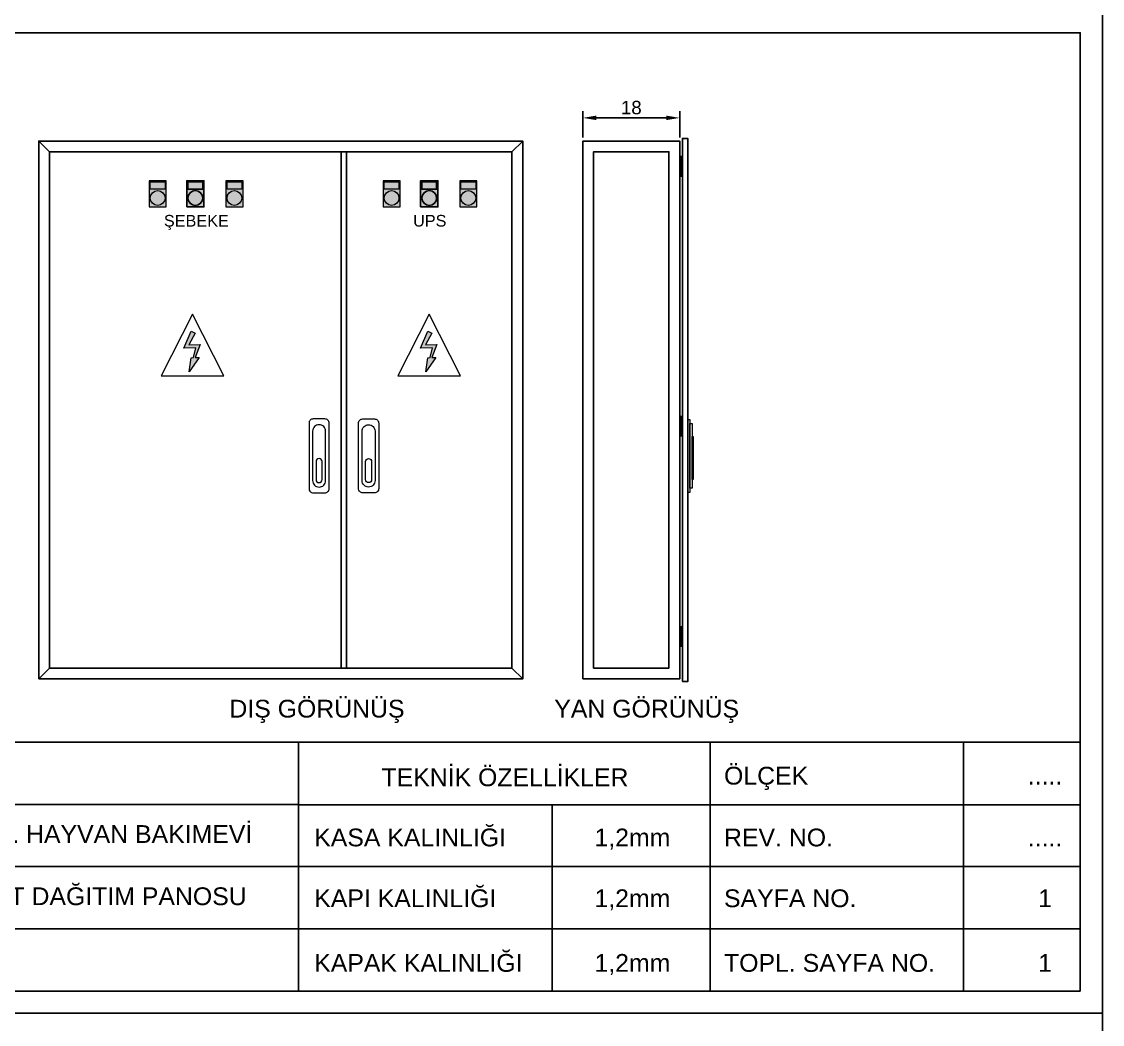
# Model space of a CAD drawing. Header units: millimetres. Extents: x 2046 to 14753, y 2361 to 29276.
# Drawn here: x 10252.7 to 10453.7, y 3952.9 to 4139.3 of the extents above; entities that cross this region are included whole.
import ezdxf
from ezdxf.enums import TextEntityAlignment as Align

# ---------------------------------------------------------------- set-up
doc = ezdxf.new("R2010")
doc.units = ezdxf.units.MM
doc.linetypes.add('ACAD_ISO02W100', pattern=[15, 12, -3])
for name, color, linetype in [('KASKAT', 7, 'Continuous'), ('Layer 1', 7, 'Continuous'), ('MYKOLON', 3, 'Continuous'), ('MYKUVVET', 1, 'Continuous')]:
    doc.layers.add(name, color=color, linetype=linetype)
doc.styles.add('MY5', font='arial.ttf')
doc.styles.get("Standard").update_dxf_attribs({"font": 'arial.ttf'})
doc.dimstyles.new('ISO-25', dxfattribs={"dimtxt": 2.5, "dimasz": 2.5, "dimexe": 1.25, "dimexo": 0.625, "dimtad": 1, "dimtxsty": 'Standard', "dimcen": 2.5, "dimadec": 0, "dimazin": 0, "dimtfac": 1, "dimtmove": 0, "dimatfit": 3, "dimfxl": 1, "dimarcsym": 0})

# ---------------------------------------------------------------- blocks, each defined once
blk = doc.blocks.new('Y1')
at = {"linetype": 'Continuous'}
h = blk.add_hatch(color=250, dxfattribs=at)
h.set_gradient(color1=(51, 51, 51), color2=(97, 97, 97), one_color=1, tint=0.38, name='HEMISPHERICAL')
h.paths.add_polyline_path([(17.5, 35), (-17.5, 35), (-17.5, -18), (17.5, -18)])
h.paths.add_polyline_path([(-15, 18), (-15, 33), (15, 33), (15, 18)], flags=16)
h = blk.add_hatch(color=7, dxfattribs=at)
h.set_gradient(color1=(255, 255, 255), color2=(232, 232, 232), rotation=90, one_color=1, tint=0.91, name='CYLINDER')
h.paths.add_polyline_path([(-15, 33), (15, 33), (15, 18), (-15, 18)])
h = blk.add_hatch(color=3)
h.set_gradient(color1=(0, 255, 0), one_color=1, tint=1, name='SPHERICAL')
h.paths.add_polyline_path([(15, 0, 1), (-15, 0, 1)])
at = {"color": 250, "linetype": 'Continuous'}
for points in [[(-17.5, -18), (17.5, -18), (17.5, 35), (-17.5, 35)], [(-15, 33), (15, 33), (15, 18), (-15, 18)]]:
    blk.add_lwpolyline(points, close=True, dxfattribs=at)
at = {"color": 4}
blk.add_circle((0, 0), 15, dxfattribs=at)
blk = doc.blocks.new('*D238')
at = {"layer": 'Defpoints', "color": 0, "transparency": 16777216}
for p in [(10375.07, 4121.42), (10357.07, 4117.11), (10375.07, 4117.11)]:
    blk.add_point(p, dxfattribs=at)
at = {"layer": 'MYKUVVET', "color": 0, "lineweight": -2, "transparency": 16777216}
for p, q in [((10357.07, 4117.74), (10357.07, 4122.67)), ((10375.07, 4117.74), (10375.07, 4122.67)), ((10359.57, 4121.42), (10372.57, 4121.42))]:
    blk.add_line(p, q, dxfattribs=at)
at = {"layer": 'MYKUVVET', "color": 0, "transparency": 16777216}
for points in [[(10359.57, 4121.84), (10359.57, 4121), (10357.07, 4121.42)], [(10372.57, 4121.84), (10372.57, 4121), (10375.07, 4121.42)]]:
    blk.add_solid(points, dxfattribs=at)
at = {"layer": 'MYKUVVET', "color": 0, "transparency": 16777216, "insert": (10366.07, 4123.32), "char_height": 2.5, "attachment_point": 5}
blk.add_mtext('18', dxfattribs=at)

msp = doc.modelspace()

# ---------------------------------------------------------------- hatches: boundary and pattern name
at = {"layer": 'KASKAT', "lineweight": 9}
h = msp.add_hatch(color=250, dxfattribs=at)
h.set_gradient(color1=(51, 51, 51), color2=(97, 97, 97), one_color=1, tint=0.38, name='HEMISPHERICAL')
h.paths.add_polyline_path([(10279.601, 4109.718), (10276.401, 4109.718), (10276.401, 4104.872), (10279.601, 4104.872)])
h.paths.add_polyline_path([(10276.629, 4108.164), (10276.629, 4109.535), (10279.372, 4109.535), (10279.372, 4108.164)], flags=16)
h = msp.add_hatch(color=7, dxfattribs=at)
h.set_gradient(color1=(255, 255, 255), color2=(232, 232, 232), rotation=90, one_color=1, tint=0.91, name='CYLINDER')
h.paths.add_polyline_path([(10276.629, 4109.506), (10279.372, 4109.506), (10279.372, 4108.134), (10276.629, 4108.134)])
h = msp.add_hatch(color=250, dxfattribs=at)
h.set_gradient(color1=(51, 51, 51), color2=(97, 97, 97), one_color=1, tint=0.38, name='HEMISPHERICAL')
h.paths.add_polyline_path([(10293.874, 4109.718), (10290.674, 4109.718), (10290.674, 4104.872), (10293.874, 4104.872)])
h.paths.add_polyline_path([(10290.902, 4108.164), (10290.902, 4109.535), (10293.645, 4109.535), (10293.645, 4108.164)], flags=16)
h = msp.add_hatch(color=7, dxfattribs=at)
h.set_gradient(color1=(255, 255, 255), color2=(232, 232, 232), rotation=90, one_color=1, tint=0.91, name='CYLINDER')
h.paths.add_polyline_path([(10290.902, 4109.506), (10293.645, 4109.506), (10293.645, 4108.134), (10290.902, 4108.134)])
h = msp.add_hatch(color=250, dxfattribs=at)
h.set_gradient(color1=(51, 51, 51), color2=(97, 97, 97), one_color=1, tint=0.38, name='HEMISPHERICAL')
h.paths.add_polyline_path([(10323.101, 4109.718), (10319.901, 4109.718), (10319.901, 4104.872), (10323.101, 4104.872)])
h.paths.add_polyline_path([(10320.129, 4108.164), (10320.129, 4109.535), (10322.872, 4109.535), (10322.872, 4108.164)], flags=16)
h = msp.add_hatch(color=7, dxfattribs=at)
h.set_gradient(color1=(255, 255, 255), color2=(232, 232, 232), rotation=90, one_color=1, tint=0.91, name='CYLINDER')
h.paths.add_polyline_path([(10320.129, 4109.506), (10322.872, 4109.506), (10322.872, 4108.134), (10320.129, 4108.134)])
h = msp.add_hatch(color=250, dxfattribs=at)
h.set_gradient(color1=(51, 51, 51), color2=(97, 97, 97), one_color=1, tint=0.38, name='HEMISPHERICAL')
h.paths.add_polyline_path([(10337.374, 4109.718), (10334.174, 4109.718), (10334.174, 4104.872), (10337.374, 4104.872)])
h.paths.add_polyline_path([(10334.402, 4108.164), (10334.402, 4109.535), (10337.145, 4109.535), (10337.145, 4108.164)], flags=16)
h = msp.add_hatch(color=7, dxfattribs=at)
h.set_gradient(color1=(255, 255, 255), color2=(232, 232, 232), rotation=90, one_color=1, tint=0.91, name='CYLINDER')
h.paths.add_polyline_path([(10334.402, 4109.506), (10337.145, 4109.506), (10337.145, 4108.134), (10334.402, 4108.134)])
h = msp.add_hatch(color=2, dxfattribs=at)
h.set_gradient(color1=(255, 234, 0), one_color=1, tint=1, name='SPHERICAL')
h.paths.add_polyline_path([(10279.372, 4106.518, 1), (10276.629, 4106.518, 1)])
h = msp.add_hatch(color=1, dxfattribs=at)
h.set_gradient(color1=(255, 0, 0), one_color=1, tint=1, name='SPHERICAL')
h.paths.add_polyline_path([(10293.645, 4106.518, 1), (10290.902, 4106.518, 1)])
h = msp.add_hatch(color=2, dxfattribs=at)
h.set_gradient(color1=(255, 234, 0), one_color=1, tint=1, name='SPHERICAL')
h.paths.add_polyline_path([(10322.872, 4106.518, 1), (10320.129, 4106.518, 1)])
h = msp.add_hatch(color=1, dxfattribs=at)
h.set_gradient(color1=(255, 0, 0), one_color=1, tint=1, name='SPHERICAL')
h.paths.add_polyline_path([(10337.145, 4106.518, 1), (10334.402, 4106.518, 1)])
at = {"layer": 'Layer 1', "linetype": 'ACAD_ISO02W100', "lineweight": 9, "ltscale": 200}
h = msp.add_hatch(color=0, dxfattribs=at)
h.dxf.hatch_style = 1
h.set_gradient(color1=(251, 214, 65), color2=(75, 65, 11), tint=1, name='INVCURVED')
h.paths.add_polyline_path([(10284.973, 4081.416), (10284.235, 4081.742), (10282.858, 4078.621), (10285.124, 4078.669), (10284.646, 4076.835), (10284.246, 4076.817), (10283.881, 4074.185), (10285.692, 4076.88), (10284.982, 4076.849), (10285.915, 4079.276), (10283.799, 4079.229)])
h = msp.add_hatch(color=0, dxfattribs=at)
h.dxf.hatch_style = 1
h.set_gradient(color1=(251, 214, 65), color2=(75, 65, 11), tint=1, name='INVCURVED')
h.paths.add_polyline_path([(10328.981, 4081.416), (10328.242, 4081.742), (10326.866, 4078.621), (10329.131, 4078.669), (10328.654, 4076.835), (10328.254, 4076.817), (10327.889, 4074.185), (10329.699, 4076.88), (10328.989, 4076.849), (10329.922, 4079.276), (10327.807, 4079.229)])

# ---------------------------------------------------------------- linework, layer by layer
at = {"lineweight": 9}
for p, q in [((10282.858, 4078.621), (10284.234, 4081.742)), ((10284.973, 4081.416), (10283.8, 4079.229)), ((10284.234, 4081.742), (10284.973, 4081.416)), ((10326.866, 4078.621), (10328.242, 4081.742)), ((10328.981, 4081.416), (10327.807, 4079.229)), ((10328.242, 4081.742), (10328.981, 4081.416)), ((10285.123, 4078.669), (10282.858, 4078.621)), ((10283.82, 4079.232), (10285.923, 4079.275)), ((10284.646, 4076.835), (10285.123, 4078.669)), ((10285.923, 4079.275), (10284.981, 4076.849)), ((10329.131, 4078.669), (10326.866, 4078.621)), ((10327.828, 4079.232), (10329.93, 4079.275)), ((10328.654, 4076.835), (10329.131, 4078.669)), ((10329.93, 4079.275), (10328.989, 4076.849)), ((10285.692, 4076.88), (10283.881, 4074.185)), ((10283.881, 4074.185), (10284.247, 4076.821)), ((10284.247, 4076.821), (10284.646, 4076.835)), ((10284.981, 4076.849), (10285.692, 4076.88)), ((10329.699, 4076.88), (10327.889, 4074.185)), ((10327.889, 4074.185), (10328.254, 4076.821)), ((10328.254, 4076.821), (10328.654, 4076.835)), ((10328.989, 4076.849), (10329.699, 4076.88))]:
    msp.add_line(p, q, dxfattribs=at)
for p, q in [((9976.789, 4005.334), (10449.544, 4005.334)), ((10304.199, 4005.334), (10304.199, 3959.068)), ((10380.716, 4005.334), (10380.716, 3959.068)), ((10427.859, 4005.334), (10427.859, 3959.068)), ((10104.873, 3993.768), (10304.199, 3993.768)), ((10304.199, 3993.69), (10449.544, 3993.69)), ((10351.342, 3993.69), (10351.342, 3959.068)), ((10104.873, 3982.201), (10434.652, 3982.201)), ((10304.199, 3982.201), (10449.544, 3982.201)), ((10104.873, 3970.635), (10449.544, 3970.635)), ((9976.789, 3959.068), (10449.544, 3959.068))]:
    msp.add_line(p, q)
for points in [[(10453.675, 3954.938), (10453.675, 4141.382), (9972.658, 4141.382), (9972.658, 3954.938), (10453.675, 3954.938)], [(10449.544, 3959.068), (10449.544, 4137.251), (9976.789, 4137.251), (9976.789, 3959.068)], [(10453.675, 3768.493), (10453.675, 3954.938), (9972.658, 3954.938), (9972.658, 3768.493), (10453.675, 3768.493)]]:
    msp.add_lwpolyline(points)
for points in [[(10306.939, 4051.686), (10309.099, 4051.686, 0.4142136), (10309.899, 4052.486), (10309.899, 4064.646, 0.4142136), (10309.099, 4065.446), (10306.939, 4065.446, 0.4142136), (10306.139, 4064.646), (10306.139, 4052.486, 0.4142136)], [(10308.019, 4052.766), (10308.019, 4052.766, 0.4142136), (10309.219, 4053.966), (10309.219, 4063.166, 0.4142136), (10308.019, 4064.366), (10308.019, 4064.366, 0.4142136), (10306.819, 4063.166), (10306.819, 4053.966, 0.4142136)], [(10318.3, 4051.686), (10316.14, 4051.686, -0.4142136), (10315.34, 4052.486), (10315.34, 4064.646, -0.4142136), (10316.14, 4065.446), (10318.3, 4065.446, -0.4142136), (10319.1, 4064.646), (10319.1, 4052.486, -0.4142136)], [(10317.22, 4052.766), (10317.22, 4052.766, -0.4142136), (10316.02, 4053.966), (10316.02, 4063.166, -0.4142136), (10317.22, 4064.366), (10317.22, 4064.366, -0.4142136), (10318.42, 4063.166), (10318.42, 4053.966, -0.4142136)], [(10308.019, 4053.606), (10308.019, 4053.606, 0.4142136), (10308.579, 4054.166), (10308.579, 4057.526, 0.4142136), (10308.019, 4058.086), (10308.019, 4058.086, 0.4142136), (10307.459, 4057.526), (10307.459, 4054.166, 0.4142136)], [(10317.22, 4053.606), (10317.22, 4053.606, -0.4142136), (10316.66, 4054.166), (10316.66, 4057.526, -0.4142136), (10317.22, 4058.086), (10317.22, 4058.086, -0.4142136), (10317.78, 4057.526), (10317.78, 4054.166, -0.4142136)]]:
    msp.add_lwpolyline(points, format="xyb", close=True, dxfattribs=at)
for points in [[(10376.574, 4065.366), (10376.974, 4065.366), (10376.974, 4051.766), (10376.574, 4051.766)], [(10376.974, 4064.566), (10377.374, 4064.566), (10377.374, 4052.566), (10376.974, 4052.566)], [(10377.374, 4062.19), (10377.574, 4062.19), (10377.574, 4054.166), (10377.374, 4054.166)]]:
    msp.add_lwpolyline(points, close=True, dxfattribs=at)
at = {"layer": 'KASKAT', "color": 252, "lineweight": 9}
for points in [[(10276.401, 4104.872), (10279.601, 4104.872), (10279.601, 4109.718), (10276.401, 4109.718)], [(10276.629, 4109.506), (10279.372, 4109.506), (10279.372, 4108.134), (10276.629, 4108.134)], [(10290.674, 4104.872), (10293.874, 4104.872), (10293.874, 4109.718), (10290.674, 4109.718)], [(10290.902, 4109.506), (10293.645, 4109.506), (10293.645, 4108.134), (10290.902, 4108.134)], [(10319.901, 4104.872), (10323.101, 4104.872), (10323.101, 4109.718), (10319.901, 4109.718)], [(10320.129, 4109.506), (10322.872, 4109.506), (10322.872, 4108.134), (10320.129, 4108.134)], [(10334.174, 4104.872), (10337.374, 4104.872), (10337.374, 4109.718), (10334.174, 4109.718)], [(10334.402, 4109.506), (10337.145, 4109.506), (10337.145, 4108.134), (10334.402, 4108.134)]]:
    msp.add_lwpolyline(points, close=True, dxfattribs=at)
for centre in [(10278.001, 4106.518), (10292.274, 4106.518), (10321.501, 4106.518), (10335.774, 4106.518)]:
    msp.add_circle(centre, 1.371, dxfattribs=at)
at = {"layer": 'Layer 1', "color": 0, "linetype": 'ACAD_ISO02W100', "lineweight": 9, "ltscale": 200, "extrusion": (-1.1e-15, -9e-16, -1)}
for p, q in [((10284.453, 4084.906), (10278.629, 4073.429)), ((10290.277, 4073.429), (10284.453, 4084.906)), ((10328.46, 4084.906), (10322.636, 4073.429)), ((10334.284, 4073.429), (10328.46, 4084.906)), ((10278.629, 4073.429), (10290.277, 4073.429)), ((10322.636, 4073.429), (10334.284, 4073.429))]:
    msp.add_line(p, q, dxfattribs=at)
at = {"layer": 'MYKUVVET', "color": 8}
for p, q in [((10255.882, 4117.113), (10257.882, 4115.113)), ((10345.882, 4117.113), (10343.882, 4115.113)), ((10312.119, 4019.113), (10312.119, 4115.113)), ((10313.119, 4019.113), (10313.119, 4115.113)), ((10375.074, 4114.209), (10375.574, 4114.209)), ((10375.324, 4114.209), (10375.324, 4110.602)), ((10375.074, 4110.602), (10375.574, 4110.602)), ((10375.074, 4065.914), (10375.574, 4065.914)), ((10375.324, 4065.914), (10375.324, 4062.308)), ((10375.074, 4062.308), (10375.574, 4062.308)), ((10375.074, 4026.795), (10375.574, 4026.795)), ((10375.324, 4026.795), (10375.324, 4023.189)), ((10375.074, 4023.189), (10375.574, 4023.189)), ((10255.882, 4017.113), (10257.882, 4019.113)), ((10345.882, 4017.113), (10343.882, 4019.113))]:
    msp.add_line(p, q, dxfattribs=at)
for points in [[(10255.882, 4017.113), (10345.882, 4017.113), (10345.882, 4117.113), (10255.882, 4117.113)], [(10357.074, 4017.113), (10375.074, 4017.113), (10375.074, 4117.113), (10357.074, 4117.113)], [(10375.574, 4016.613), (10376.574, 4016.613), (10376.574, 4117.613), (10375.574, 4117.613)], [(10257.882, 4019.113), (10343.882, 4019.113), (10343.882, 4115.113), (10257.882, 4115.113)], [(10359.074, 4019.113), (10373.074, 4019.113), (10373.074, 4115.113), (10359.074, 4115.113)]]:
    msp.add_lwpolyline(points, close=True, dxfattribs=at)

# ---------------------------------------------------------------- block references
at = {"linetype": 'Continuous', "lineweight": 9, "xscale": 0.0914285714272865, "yscale": 0.0914285714272865, "zscale": 0.0914285714272865}
for p in [(10285.001, 4106.518), (10328.501, 4106.518)]:
    msp.add_blockref('Y1', p, dxfattribs=at)

# ---------------------------------------------------------------- texts
at = {"color": 1}
for s, p in [('DIŞ GÖRÜNÜŞ', (10291.336, 4009.919)), ('YAN GÖRÜNÜŞ', (10351.752, 4009.919)), ('ZK-IT / ZK-UT DAĞITIM PANOSU', (10224.281, 3975.042))]:
    msp.add_text(s, height=3.3047, dxfattribs=at).set_placement(p)
for s, p in [('ÖLÇEK', (10383.315, 3997.461)), ('ÜRGÜP BEL. HAYVAN BAKIMEVİ', (10224.281, 3986.609)), ('KASA KALINLIĞI', (10307.111, 3985.973)), ('1,2mm', (10359.221, 3985.973)), ('REV. NO.', (10383.315, 3985.973)), ('KAPI KALINLIĞI', (10307.111, 3974.666)), ('1,2mm', (10359.221, 3974.666)), ('SAYFA NO.', (10383.315, 3974.666)), ('KAPAK KALINLIĞI', (10307.111, 3962.645)), ('1,2mm', (10359.221, 3962.645)), ('TOPL. SAYFA NO.', (10383.315, 3962.645))]:
    msp.add_text(s, height=3.3047).set_placement(p)
for s, height, p in [('TEKNİK ÖZELLİKLER', 3.3047, (10342.576, 3997.156)), ('.....', 3.3047, (10443.015, 3997.461)), ('.....', 3.3047, (10443.015, 3985.973)), ('1', 3.305, (10443.015, 3974.666)), ('1', 3.305, (10443.015, 3962.645))]:
    msp.add_text(s, height=height).set_placement(p, align=Align.CENTER)
at = {"layer": 'MYKOLON', "style": 'MY5'}
for s, p in [('ŞEBEKE', (10279.153, 4101.214)), ('UPS', (10325.497, 4101.214))]:
    msp.add_text(s, height=2.16, dxfattribs=at).set_placement(p)

# ---------------------------------------------------------------- dimensions: what is measured, and where the dimension line sits
at = {"layer": 'MYKUVVET', "color": 8}
dim = msp.add_linear_dim(base=(10375.074, 4121.421), p1=(10357.074, 4117.113), p2=(10375.074, 4117.113), dimstyle='ISO-25', dxfattribs=at)
dim.commit()
dim.dimension.update_dxf_attribs({"geometry": '*D238', "text_midpoint": (10366.074, 4123.323)})

doc.saveas('drawing.dxf')
